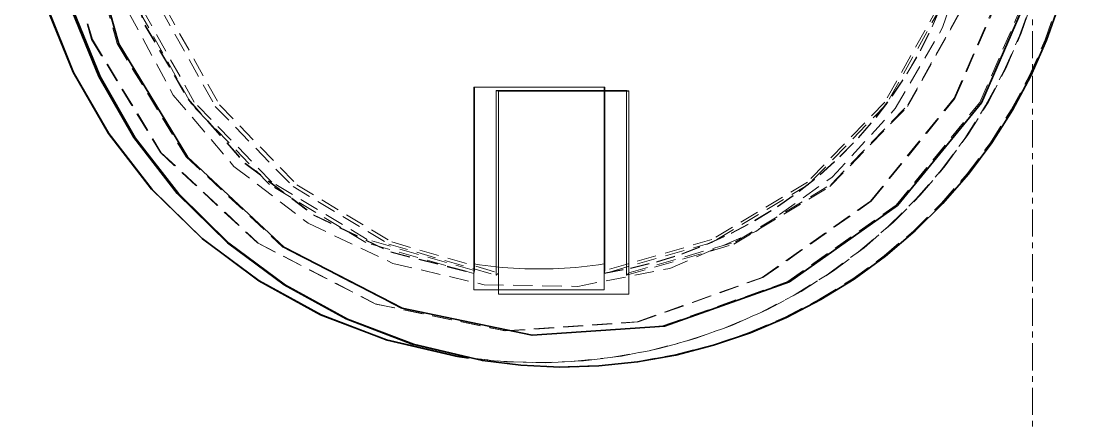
# Model space of a CAD drawing. Header units: millimetres. Extents: x 10 to 410, y 10 to 287.
# Drawn here: x 305.93 to 333.29, y 92.2 to 102.61 of the extents above; entities that cross this region are included whole.
import ezdxf

# ---------------------------------------------------------------- set-up
doc = ezdxf.new("R2010")
doc.units = ezdxf.units.MM
doc.linetypes.add('CENTER', pattern=[1.15, 0.7, -0.15, 0.15, -0.15])
doc.linetypes.add('DASHED', pattern=[0.75, 0.5, -0.25])
for name, color, linetype, lineweight in [('CENTER', 4, 'CENTER', 13), ('HIDDEN', 8, 'DASHED', 18), ('VISIBLE', 7, 'CONTINUOUS', 35)]:
    doc.layers.add(name, color=color, linetype=linetype, lineweight=lineweight)

msp = doc.modelspace()

# ---------------------------------------------------------------- linework, layer by layer
at = {"layer": 'CENTER'}
msp.add_line((332, 66), (332, 155), dxfattribs=at)
at = {"layer": 'HIDDEN'}
for points in [[(331.805, 107.137), (331.339, 110.522), (329.978, 113.657), (327.821, 116.307), (325.03, 118.278), (321.81, 119.422), (318.401, 119.655), (315.055, 118.96), (312.021, 117.388), (309.523, 115.056), (307.748, 112.136), (306.826, 108.845), (306.826, 105.428), (307.748, 102.138), (309.523, 99.218), (312.021, 96.886), (315.055, 95.314), (318.401, 94.618), (321.81, 94.852), (325.03, 95.996), (327.821, 97.967), (329.978, 100.617), (331.339, 103.752), (331.805, 107.137)], [(331.825, 107.134), (331.36, 110.519), (329.998, 113.653), (327.842, 116.304), (325.05, 118.275), (321.83, 119.419), (318.421, 119.652), (315.075, 118.957), (312.041, 117.385), (309.544, 115.052), (307.768, 112.133), (306.846, 108.842), (306.846, 105.425), (307.768, 102.135), (309.544, 99.215), (312.041, 96.882), (315.075, 95.31), (318.421, 94.615), (321.83, 94.848), (325.05, 95.993), (327.842, 97.963), (329.998, 100.614), (331.36, 103.748), (331.825, 107.134)], [(332.464, 107.03), (331.999, 110.415), (330.637, 113.55), (328.481, 116.2), (325.689, 118.171), (322.469, 119.315), (319.06, 119.548), (315.714, 118.853), (312.68, 117.281), (310.183, 114.949), (308.407, 112.029), (307.486, 108.738), (307.486, 105.321), (308.407, 102.031), (310.183, 99.111), (312.68, 96.779), (315.714, 95.207), (319.06, 94.511), (322.469, 94.745), (325.689, 95.889), (328.481, 97.86), (330.637, 100.51), (331.999, 103.645), (332.464, 107.03)], [(321.106, 118.398), (318.696, 118.53), (316.313, 118.153), (314.062, 117.283), (312.044, 115.959), (310.35, 114.24), (309.055, 112.203), (308.217, 109.94), (307.875, 107.551), (308.042, 105.143), (308.712, 102.825), (309.854, 100.699), (311.418, 98.861), (313.333, 97.393), (315.515, 96.36), (317.864, 95.81), (320.277, 95.766), (322.646, 96.23), (324.863, 97.182), (326.831, 98.579), (328.461, 100.358), (329.681, 102.441), (330.435, 104.734), (330.69, 107.133)], [(330.44, 107.134), (330.221, 109.333), (329.573, 111.446), (328.522, 113.39), (327.108, 115.089), (325.387, 116.476), (323.427, 117.496), (321.304, 118.111), (319.102, 118.295), (316.906, 118.041), (314.803, 117.36), (312.876, 116.278), (311.2, 114.838), (309.84, 113.095), (308.851, 111.119), (308.27, 108.987), (308.121, 106.782), (308.409, 104.59), (309.123, 102.499), (310.235, 100.589), (311.701, 98.936), (313.465, 97.604), (315.457, 96.645), (317.598, 96.098)], [(330.432, 107.133), (330.214, 109.331), (329.566, 111.442), (328.516, 113.384), (327.103, 115.081), (325.384, 116.467), (323.426, 117.487), (321.305, 118.101), (319.104, 118.285), (316.911, 118.032), (314.81, 117.351), (312.885, 116.27), (311.21, 114.831), (309.851, 113.091), (308.862, 111.116), (308.282, 108.986), (308.132, 106.783), (308.42, 104.593), (309.133, 102.504), (310.244, 100.595), (311.709, 98.943), (313.471, 97.612), (315.461, 96.655), (317.6, 96.108)], [(317.597, 96.096), (314.816, 96.899), (312.334, 98.39), (310.32, 100.469), (308.907, 102.997), (308.192, 105.802), (308.223, 108.697), (308.996, 111.487), (310.461, 113.984), (312.519, 116.021), (315.032, 117.46), (317.83, 118.204), (320.725, 118.204), (323.523, 117.46), (326.035, 116.021), (328.093, 113.984), (329.558, 111.487), (330.332, 108.697), (330.362, 105.802), (329.647, 102.997), (328.235, 100.47), (326.22, 98.39), (323.738, 96.899), (320.957, 96.096)], [(317.614, 96.173), (314.854, 96.973), (312.392, 98.456), (310.394, 100.521), (308.994, 103.031), (308.286, 105.816), (308.318, 108.689), (309.087, 111.458), (310.542, 113.936), (312.585, 115.957), (315.079, 117.384), (317.856, 118.123), (320.73, 118.123), (323.507, 117.384), (326.001, 115.957), (328.044, 113.936), (329.499, 111.458), (330.269, 108.689), (330.3, 105.816), (329.593, 103.031), (328.193, 100.521), (326.195, 98.456), (323.733, 96.973), (320.973, 96.173)], [(321.535, 96.052), (324.303, 96.853), (326.773, 98.339), (328.777, 100.41), (330.181, 102.926), (330.892, 105.719), (330.861, 108.6), (330.09, 111.377), (328.631, 113.862), (326.582, 115.889), (324.081, 117.32), (321.297, 118.061), (318.415, 118.061), (315.63, 117.32), (313.129, 115.889), (311.08, 113.862), (309.622, 111.377), (308.851, 108.6), (308.819, 105.719), (309.53, 102.926), (310.935, 100.41), (312.939, 98.339), (315.408, 96.853), (318.176, 96.052)], [(321.596, 96.112), (324.345, 96.911), (326.797, 98.389), (328.787, 100.447), (330.18, 102.948), (330.885, 105.723), (330.852, 108.586), (330.085, 111.344), (328.635, 113.812), (326.599, 115.825), (324.115, 117.247), (321.348, 117.983), (318.485, 117.983), (315.718, 117.247), (313.234, 115.825), (311.198, 113.812), (309.748, 111.344), (308.981, 108.586), (308.948, 105.723), (309.652, 102.948), (311.046, 100.447), (313.036, 98.389), (315.487, 96.911), (318.237, 96.112)], [(317.124, 93.97), (318.12, 93.847), (319.123, 93.799), (320.127, 93.826), (321.126, 93.929), (322.114, 94.107), (323.086, 94.358), (324.036, 94.682), (324.959, 95.077), (325.85, 95.54), (326.704, 96.068), (327.515, 96.66), (328.28, 97.31), (328.993, 98.016), (329.652, 98.774), (330.251, 99.58), (330.788, 100.428), (331.26, 101.314), (331.664, 102.233), (331.998, 103.18), (332.259, 104.149), (332.447, 105.136), (332.56, 106.133), (332.598, 107.136)], [(317.124, 93.97), (318.12, 93.847), (319.123, 93.799), (320.127, 93.826), (321.126, 93.929), (322.114, 94.107), (323.086, 94.358), (324.036, 94.682), (324.959, 95.077), (325.85, 95.54), (326.704, 96.068), (327.515, 96.66), (328.28, 97.31), (328.993, 98.016), (329.652, 98.774), (330.251, 99.58), (330.788, 100.428), (331.26, 101.314), (331.664, 102.233), (331.998, 103.18), (332.259, 104.149), (332.447, 105.136), (332.56, 106.133), (332.598, 107.136)], [(317.461, 93.92), (318.446, 93.822), (319.436, 93.797), (320.424, 93.846), (321.406, 93.967), (322.377, 94.162), (323.33, 94.428), (324.261, 94.764), (325.165, 95.167), (326.036, 95.637), (326.87, 96.17), (327.662, 96.764), (328.408, 97.414), (329.104, 98.119), (329.745, 98.872), (330.329, 99.671), (330.852, 100.512), (331.311, 101.389), (331.704, 102.297), (332.028, 103.232), (332.283, 104.189), (332.465, 105.161), (332.575, 106.145), (332.612, 107.134)], [(317.461, 93.92), (318.446, 93.822), (319.436, 93.797), (320.424, 93.846), (321.406, 93.967), (322.377, 94.162), (323.33, 94.428), (324.261, 94.764), (325.165, 95.167), (326.036, 95.637), (326.87, 96.17), (327.662, 96.764), (328.408, 97.414), (329.104, 98.119), (329.745, 98.872), (330.329, 99.671), (330.852, 100.512), (331.311, 101.389), (331.704, 102.297), (332.028, 103.232), (332.283, 104.189), (332.465, 105.161), (332.575, 106.145), (332.612, 107.134)], [(317.462, 93.92), (318.446, 93.822), (319.436, 93.797), (320.424, 93.846), (321.407, 93.968), (322.377, 94.162), (323.331, 94.428), (324.262, 94.764), (325.165, 95.167), (326.036, 95.637), (326.87, 96.17), (327.662, 96.764), (328.408, 97.414), (329.104, 98.119), (329.745, 98.872), (330.329, 99.672), (330.852, 100.512), (331.311, 101.389), (331.704, 102.297), (332.028, 103.232), (332.283, 104.189), (332.465, 105.161), (332.575, 106.145), (332.612, 107.134)], [(317.784, 93.863), (318.78, 93.74), (319.783, 93.692), (320.786, 93.719), (321.785, 93.822), (322.773, 94), (323.745, 94.251), (324.695, 94.575), (325.619, 94.97), (326.51, 95.433), (327.363, 95.961), (328.175, 96.553), (328.939, 97.203), (329.653, 97.909), (330.311, 98.667), (330.911, 99.473), (331.448, 100.321), (331.92, 101.207), (332.324, 102.126), (332.657, 103.073), (332.919, 104.042), (333.107, 105.029), (333.22, 106.026), (333.258, 107.029)], [(317.784, 93.863), (318.78, 93.74), (319.783, 93.692), (320.786, 93.719), (321.785, 93.822), (322.773, 94), (323.745, 94.251), (324.695, 94.575), (325.619, 94.97), (326.51, 95.433), (327.363, 95.961), (328.175, 96.553), (328.939, 97.203), (329.653, 97.909), (330.311, 98.667), (330.911, 99.473), (331.448, 100.321), (331.92, 101.207), (332.324, 102.126), (332.657, 103.073), (332.919, 104.042), (333.107, 105.029), (333.22, 106.026), (333.258, 107.029)], [(320.957, 96.098), (321.635, 96.223), (322.303, 96.389), (322.96, 96.596), (323.603, 96.843), (324.23, 97.13), (324.838, 97.454), (325.424, 97.816), (325.987, 98.213), (326.525, 98.644), (327.035, 99.107), (327.515, 99.601), (327.964, 100.123), (328.38, 100.672), (328.761, 101.246), (329.106, 101.843), (329.414, 102.459), (329.683, 103.093), (329.913, 103.743), (330.102, 104.405), (330.249, 105.078), (330.355, 105.759), (330.419, 106.445), (330.44, 107.134)], [(320.959, 96.108), (321.636, 96.232), (322.304, 96.398), (322.96, 96.605), (323.603, 96.852), (324.229, 97.139), (324.836, 97.463), (325.422, 97.824), (325.984, 98.221), (326.521, 98.651), (327.031, 99.114), (327.51, 99.608), (327.959, 100.13), (328.374, 100.678), (328.755, 101.252), (329.1, 101.847), (329.407, 102.463), (329.676, 103.097), (329.905, 103.746), (330.094, 104.408), (330.242, 105.08), (330.347, 105.76), (330.411, 106.445), (330.432, 107.133)], [(317.597, 100.909), (317.597, 100.909), (317.598, 100.909), (317.599, 100.909), (317.6, 100.909), (317.6, 100.909), (317.601, 100.909), (317.602, 100.908), (317.603, 100.908), (317.603, 100.908), (317.604, 100.908), (317.605, 100.908), (317.606, 100.908), (317.606, 100.908), (317.607, 100.908), (317.608, 100.907), (317.609, 100.907), (317.609, 100.907), (317.61, 100.907), (317.611, 100.907), (317.611, 100.907), (317.612, 100.907), (317.613, 100.907), (317.614, 100.906)], [(317.597, 95.673), (317.597, 95.9), (317.597, 96.128), (317.597, 96.356), (317.597, 96.583), (317.597, 96.811), (317.597, 97.039), (317.597, 97.266), (317.597, 97.494), (317.597, 97.722), (317.597, 97.949), (317.597, 98.177), (317.597, 98.405), (317.597, 98.632), (317.597, 98.86), (317.597, 99.088), (317.597, 99.316), (317.597, 99.543), (317.597, 99.771), (317.597, 99.999), (317.597, 100.226), (317.597, 100.454), (317.597, 100.682), (317.597, 100.909)], [(317.597, 100.909), (317.743, 100.909), (317.889, 100.909), (318.035, 100.909), (318.181, 100.909), (318.327, 100.909), (318.473, 100.909), (318.619, 100.909), (318.765, 100.909), (318.911, 100.909), (319.057, 100.909), (319.203, 100.909), (319.349, 100.909), (319.495, 100.909), (319.641, 100.909), (319.787, 100.909), (319.934, 100.909), (320.08, 100.909), (320.226, 100.909), (320.372, 100.909), (320.518, 100.909), (320.664, 100.909), (320.81, 100.909), (320.956, 100.909)], [(317.614, 96.173), (317.614, 96.379), (317.614, 96.585), (317.614, 96.791), (317.614, 96.997), (317.614, 97.202), (317.614, 97.408), (317.614, 97.614), (317.614, 97.82), (317.614, 98.025), (317.614, 98.231), (317.614, 98.437), (317.614, 98.643), (317.614, 98.849), (317.614, 99.054), (317.614, 99.26), (317.614, 99.466), (317.614, 99.672), (317.614, 99.878), (317.614, 100.083), (317.614, 100.289), (317.614, 100.495), (317.614, 100.701), (317.614, 100.906)], [(320.973, 100.906), (320.827, 100.906), (320.681, 100.906), (320.535, 100.906), (320.389, 100.906), (320.243, 100.906), (320.097, 100.906), (319.951, 100.906), (319.804, 100.906), (319.658, 100.906), (319.512, 100.906), (319.366, 100.906), (319.22, 100.906), (319.074, 100.906), (318.928, 100.906), (318.782, 100.906), (318.636, 100.906), (318.49, 100.906), (318.344, 100.906), (318.198, 100.906), (318.052, 100.906), (317.906, 100.906), (317.76, 100.906), (317.614, 100.906)], [(318.176, 100.815), (318.179, 100.815), (318.181, 100.814), (318.184, 100.814), (318.187, 100.813), (318.19, 100.813), (318.192, 100.813), (318.195, 100.812), (318.198, 100.812), (318.2, 100.811), (318.203, 100.811), (318.206, 100.81), (318.208, 100.81), (318.211, 100.81), (318.214, 100.809), (318.216, 100.809), (318.219, 100.808), (318.222, 100.808), (318.225, 100.807), (318.227, 100.807), (318.23, 100.806), (318.233, 100.806), (318.235, 100.806), (318.238, 100.805)], [(318.176, 96.052), (318.176, 96.259), (318.176, 96.466), (318.176, 96.673), (318.176, 96.881), (318.176, 97.088), (318.176, 97.295), (318.176, 97.502), (318.176, 97.709), (318.176, 97.916), (318.176, 98.123), (318.176, 98.33), (318.176, 98.537), (318.176, 98.744), (318.176, 98.951), (318.176, 99.159), (318.176, 99.366), (318.176, 99.573), (318.176, 99.78), (318.176, 99.987), (318.176, 100.194), (318.176, 100.401), (318.176, 100.608), (318.176, 100.815)], [(321.535, 100.815), (321.389, 100.815), (321.243, 100.815), (321.097, 100.815), (320.951, 100.815), (320.805, 100.815), (320.659, 100.815), (320.513, 100.815), (320.367, 100.815), (320.221, 100.815), (320.075, 100.815), (319.929, 100.815), (319.783, 100.815), (319.637, 100.815), (319.491, 100.815), (319.345, 100.815), (319.198, 100.815), (319.052, 100.815), (318.906, 100.815), (318.76, 100.815), (318.614, 100.815), (318.468, 100.815), (318.322, 100.815), (318.176, 100.815)], [(318.238, 95.569), (318.238, 95.796), (318.238, 96.024), (318.238, 96.252), (318.238, 96.479), (318.238, 96.707), (318.238, 96.935), (318.238, 97.162), (318.238, 97.39), (318.238, 97.618), (318.238, 97.845), (318.238, 98.073), (318.238, 98.301), (318.238, 98.528), (318.238, 98.756), (318.238, 98.984), (318.238, 99.211), (318.238, 99.439), (318.238, 99.667), (318.238, 99.894), (318.238, 100.122), (318.238, 100.35), (318.238, 100.578), (318.238, 100.805)], [(318.238, 100.805), (318.384, 100.805), (318.53, 100.805), (318.676, 100.805), (318.822, 100.805), (318.968, 100.805), (319.114, 100.805), (319.26, 100.805), (319.406, 100.805), (319.552, 100.805), (319.699, 100.805), (319.845, 100.805), (319.991, 100.805), (320.137, 100.805), (320.283, 100.805), (320.429, 100.805), (320.575, 100.805), (320.721, 100.805), (320.867, 100.805), (321.013, 100.805), (321.159, 100.805), (321.305, 100.805), (321.451, 100.805), (321.597, 100.805)], [(320.956, 100.909), (320.957, 100.909), (320.957, 100.909), (320.958, 100.909), (320.959, 100.909), (320.96, 100.909), (320.96, 100.909), (320.961, 100.908), (320.962, 100.908), (320.963, 100.908), (320.963, 100.908), (320.964, 100.908), (320.965, 100.908), (320.966, 100.908), (320.966, 100.908), (320.967, 100.907), (320.968, 100.907), (320.968, 100.907), (320.969, 100.907), (320.97, 100.907), (320.971, 100.907), (320.971, 100.907), (320.972, 100.907), (320.973, 100.906)], [(320.956, 95.673), (320.956, 95.9), (320.956, 96.128), (320.956, 96.356), (320.956, 96.583), (320.956, 96.811), (320.956, 97.039), (320.956, 97.266), (320.956, 97.494), (320.956, 97.722), (320.956, 97.949), (320.956, 98.177), (320.956, 98.405), (320.956, 98.632), (320.956, 98.86), (320.956, 99.088), (320.956, 99.316), (320.956, 99.543), (320.956, 99.771), (320.956, 99.999), (320.956, 100.226), (320.956, 100.454), (320.956, 100.682), (320.956, 100.909)], [(320.973, 96.173), (320.973, 96.379), (320.973, 96.585), (320.973, 96.791), (320.973, 96.997), (320.973, 97.202), (320.973, 97.408), (320.973, 97.614), (320.973, 97.82), (320.973, 98.025), (320.973, 98.231), (320.973, 98.437), (320.973, 98.643), (320.973, 98.849), (320.973, 99.054), (320.973, 99.26), (320.973, 99.466), (320.973, 99.672), (320.973, 99.878), (320.973, 100.083), (320.973, 100.289), (320.973, 100.495), (320.973, 100.701), (320.973, 100.906)], [(321.535, 100.815), (321.538, 100.815), (321.541, 100.814), (321.543, 100.814), (321.546, 100.813), (321.549, 100.813), (321.551, 100.813), (321.554, 100.812), (321.557, 100.812), (321.56, 100.811), (321.562, 100.811), (321.565, 100.81), (321.568, 100.81), (321.57, 100.81), (321.573, 100.809), (321.576, 100.809), (321.578, 100.808), (321.581, 100.808), (321.584, 100.807), (321.586, 100.807), (321.589, 100.806), (321.592, 100.806), (321.595, 100.806), (321.597, 100.805)], [(321.535, 96.052), (321.535, 96.259), (321.535, 96.466), (321.535, 96.673), (321.535, 96.881), (321.535, 97.088), (321.535, 97.295), (321.535, 97.502), (321.535, 97.709), (321.535, 97.916), (321.535, 98.123), (321.535, 98.33), (321.535, 98.537), (321.535, 98.744), (321.535, 98.951), (321.535, 99.159), (321.535, 99.366), (321.535, 99.573), (321.535, 99.78), (321.535, 99.987), (321.535, 100.194), (321.535, 100.401), (321.535, 100.608), (321.535, 100.815)], [(321.597, 95.569), (321.597, 95.796), (321.597, 96.024), (321.597, 96.252), (321.597, 96.479), (321.597, 96.707), (321.597, 96.935), (321.597, 97.162), (321.597, 97.39), (321.597, 97.618), (321.597, 97.845), (321.597, 98.073), (321.597, 98.301), (321.597, 98.528), (321.597, 98.756), (321.597, 98.984), (321.597, 99.211), (321.597, 99.439), (321.597, 99.667), (321.597, 99.894), (321.597, 100.122), (321.597, 100.35), (321.597, 100.578), (321.597, 100.805)], [(317.599, 96.346), (317.599, 96.335), (317.598, 96.324), (317.598, 96.313), (317.598, 96.303), (317.598, 96.292), (317.598, 96.281), (317.598, 96.27), (317.598, 96.26), (317.598, 96.249), (317.598, 96.238), (317.598, 96.227), (317.598, 96.217), (317.598, 96.206), (317.598, 96.195), (317.598, 96.184), (317.598, 96.173), (317.598, 96.163), (317.598, 96.152), (317.598, 96.141), (317.598, 96.13), (317.598, 96.12), (317.598, 96.109), (317.598, 96.098)], [(317.6, 96.108), (317.6, 96.118), (317.6, 96.128), (317.6, 96.139), (317.6, 96.149), (317.6, 96.159), (317.6, 96.17), (317.6, 96.18), (317.6, 96.19), (317.6, 96.201), (317.6, 96.211), (317.6, 96.222), (317.6, 96.232), (317.6, 96.242), (317.6, 96.253), (317.6, 96.263), (317.6, 96.273), (317.6, 96.284), (317.6, 96.294), (317.599, 96.304), (317.599, 96.315), (317.599, 96.325), (317.599, 96.335), (317.599, 96.346)], [(317.599, 96.346), (317.744, 96.324), (317.889, 96.305), (318.035, 96.287), (318.181, 96.271), (318.327, 96.257), (318.473, 96.246), (318.619, 96.236), (318.765, 96.228), (318.912, 96.222), (319.059, 96.218), (319.205, 96.216), (319.352, 96.216), (319.498, 96.218), (319.645, 96.222), (319.792, 96.228), (319.938, 96.236), (320.084, 96.246), (320.23, 96.257), (320.376, 96.271), (320.522, 96.287), (320.668, 96.305), (320.813, 96.324), (320.958, 96.346)], [(320.958, 96.346), (320.958, 96.335), (320.958, 96.324), (320.958, 96.313), (320.958, 96.303), (320.958, 96.292), (320.957, 96.281), (320.957, 96.27), (320.957, 96.26), (320.957, 96.249), (320.957, 96.238), (320.957, 96.227), (320.957, 96.217), (320.957, 96.206), (320.957, 96.195), (320.957, 96.184), (320.957, 96.173), (320.957, 96.163), (320.957, 96.152), (320.957, 96.141), (320.957, 96.13), (320.957, 96.12), (320.957, 96.109), (320.957, 96.098)], [(320.959, 96.108), (320.959, 96.118), (320.959, 96.128), (320.959, 96.139), (320.959, 96.149), (320.959, 96.159), (320.959, 96.17), (320.959, 96.18), (320.959, 96.19), (320.959, 96.201), (320.959, 96.211), (320.959, 96.222), (320.959, 96.232), (320.959, 96.242), (320.959, 96.253), (320.959, 96.263), (320.959, 96.273), (320.959, 96.284), (320.959, 96.294), (320.959, 96.304), (320.959, 96.315), (320.959, 96.325), (320.958, 96.335), (320.958, 96.346)], [(317.598, 96.098), (317.598, 96.098), (317.598, 96.098), (317.598, 96.098), (317.598, 96.098), (317.598, 96.098), (317.598, 96.098), (317.598, 96.097), (317.598, 96.097), (317.598, 96.097), (317.598, 96.097), (317.598, 96.097), (317.598, 96.097), (317.598, 96.097), (317.598, 96.097), (317.598, 96.097), (317.598, 96.097), (317.598, 96.097), (317.598, 96.096), (317.598, 96.096), (317.598, 96.096), (317.598, 96.096), (317.598, 96.096), (317.597, 96.096)], [(317.597, 95.673), (317.597, 95.691), (317.597, 95.709), (317.597, 95.728), (317.597, 95.746), (317.597, 95.765), (317.597, 95.783), (317.597, 95.801), (317.597, 95.82), (317.597, 95.838), (317.597, 95.857), (317.597, 95.875), (317.597, 95.894), (317.597, 95.912), (317.597, 95.93), (317.597, 95.949), (317.597, 95.967), (317.597, 95.986), (317.597, 96.004), (317.597, 96.022), (317.597, 96.041), (317.597, 96.059), (317.597, 96.078), (317.597, 96.096)], [(317.614, 96.173), (317.613, 96.171), (317.612, 96.168), (317.612, 96.165), (317.611, 96.162), (317.611, 96.159), (317.61, 96.156), (317.609, 96.153), (317.609, 96.151), (317.608, 96.148), (317.608, 96.145), (317.607, 96.142), (317.606, 96.139), (317.606, 96.136), (317.605, 96.133), (317.605, 96.131), (317.604, 96.128), (317.604, 96.125), (317.603, 96.122), (317.602, 96.119), (317.602, 96.116), (317.601, 96.113), (317.601, 96.111), (317.6, 96.108)], [(318.237, 96.112), (318.234, 96.11), (318.231, 96.107), (318.229, 96.104), (318.226, 96.102), (318.224, 96.099), (318.221, 96.097), (318.218, 96.094), (318.216, 96.091), (318.213, 96.089), (318.21, 96.086), (318.208, 96.084), (318.205, 96.081), (318.202, 96.078), (318.2, 96.076), (318.197, 96.073), (318.195, 96.07), (318.192, 96.068), (318.189, 96.065), (318.187, 96.063), (318.184, 96.06), (318.181, 96.057), (318.179, 96.055), (318.176, 96.052)], [(318.237, 95.569), (318.237, 95.593), (318.237, 95.616), (318.237, 95.64), (318.237, 95.663), (318.237, 95.687), (318.237, 95.711), (318.237, 95.734), (318.237, 95.758), (318.237, 95.782), (318.237, 95.805), (318.237, 95.829), (318.237, 95.852), (318.237, 95.876), (318.237, 95.9), (318.237, 95.923), (318.237, 95.947), (318.237, 95.971), (318.237, 95.994), (318.237, 96.018), (318.237, 96.041), (318.237, 96.065), (318.237, 96.089), (318.237, 96.112)], [(320.957, 96.098), (320.957, 96.098), (320.957, 96.098), (320.957, 96.098), (320.957, 96.098), (320.957, 96.098), (320.957, 96.098), (320.957, 96.097), (320.957, 96.097), (320.957, 96.097), (320.957, 96.097), (320.957, 96.097), (320.957, 96.097), (320.957, 96.097), (320.957, 96.097), (320.957, 96.097), (320.957, 96.097), (320.957, 96.097), (320.957, 96.096), (320.957, 96.096), (320.957, 96.096), (320.957, 96.096), (320.957, 96.096), (320.957, 96.096)], [(320.957, 95.673), (320.957, 95.691), (320.957, 95.709), (320.957, 95.728), (320.957, 95.746), (320.957, 95.765), (320.957, 95.783), (320.957, 95.801), (320.957, 95.82), (320.957, 95.838), (320.957, 95.857), (320.957, 95.875), (320.957, 95.894), (320.957, 95.912), (320.957, 95.93), (320.957, 95.949), (320.957, 95.967), (320.957, 95.986), (320.957, 96.004), (320.957, 96.022), (320.957, 96.041), (320.957, 96.059), (320.957, 96.078), (320.957, 96.096)], [(320.973, 96.173), (320.972, 96.171), (320.972, 96.168), (320.971, 96.165), (320.971, 96.162), (320.97, 96.159), (320.969, 96.156), (320.969, 96.153), (320.968, 96.151), (320.968, 96.148), (320.967, 96.145), (320.966, 96.142), (320.966, 96.139), (320.965, 96.136), (320.965, 96.133), (320.964, 96.131), (320.963, 96.128), (320.963, 96.125), (320.962, 96.122), (320.962, 96.119), (320.961, 96.116), (320.96, 96.113), (320.96, 96.111), (320.959, 96.108)], [(321.596, 96.112), (321.593, 96.11), (321.591, 96.107), (321.588, 96.104), (321.585, 96.102), (321.583, 96.099), (321.58, 96.097), (321.578, 96.094), (321.575, 96.091), (321.572, 96.089), (321.57, 96.086), (321.567, 96.084), (321.564, 96.081), (321.562, 96.078), (321.559, 96.076), (321.556, 96.073), (321.554, 96.07), (321.551, 96.068), (321.549, 96.065), (321.546, 96.063), (321.543, 96.06), (321.541, 96.057), (321.538, 96.055), (321.535, 96.052)], [(321.596, 95.569), (321.596, 95.593), (321.596, 95.616), (321.596, 95.64), (321.596, 95.663), (321.596, 95.687), (321.596, 95.711), (321.596, 95.734), (321.596, 95.758), (321.596, 95.782), (321.596, 95.805), (321.596, 95.829), (321.596, 95.852), (321.596, 95.876), (321.596, 95.9), (321.596, 95.923), (321.596, 95.947), (321.596, 95.971), (321.596, 95.994), (321.596, 96.018), (321.596, 96.041), (321.596, 96.065), (321.596, 96.089), (321.596, 96.112)], [(320.957, 95.673), (320.811, 95.673), (320.665, 95.673), (320.519, 95.673), (320.373, 95.673), (320.226, 95.673), (320.08, 95.673), (319.934, 95.673), (319.788, 95.673), (319.642, 95.673), (319.496, 95.673), (319.35, 95.673), (319.204, 95.673), (319.058, 95.673), (318.912, 95.673), (318.766, 95.673), (318.62, 95.673), (318.474, 95.673), (318.328, 95.673), (318.182, 95.673), (318.036, 95.673), (317.89, 95.673), (317.744, 95.673), (317.597, 95.673)], [(317.597, 95.673), (317.597, 95.673), (317.597, 95.673), (317.597, 95.673), (317.597, 95.673), (317.597, 95.673), (317.597, 95.673), (317.597, 95.673), (317.597, 95.673), (317.597, 95.673), (317.597, 95.673), (317.597, 95.673), (317.597, 95.673), (317.597, 95.673), (317.597, 95.673), (317.597, 95.673), (317.597, 95.673), (317.597, 95.673), (317.597, 95.673), (317.597, 95.673), (317.597, 95.673), (317.597, 95.673), (317.597, 95.673), (317.597, 95.673)], [(317.597, 95.673), (317.743, 95.673), (317.889, 95.673), (318.035, 95.673), (318.181, 95.673), (318.327, 95.673), (318.473, 95.673), (318.619, 95.673), (318.765, 95.673), (318.911, 95.673), (319.057, 95.673), (319.203, 95.673), (319.349, 95.673), (319.495, 95.673), (319.641, 95.673), (319.787, 95.673), (319.934, 95.673), (320.08, 95.673), (320.226, 95.673), (320.372, 95.673), (320.518, 95.673), (320.664, 95.673), (320.81, 95.673), (320.956, 95.673)], [(321.596, 95.569), (321.45, 95.569), (321.304, 95.569), (321.158, 95.569), (321.012, 95.569), (320.866, 95.569), (320.72, 95.569), (320.574, 95.569), (320.428, 95.569), (320.282, 95.569), (320.135, 95.569), (319.989, 95.569), (319.843, 95.569), (319.697, 95.569), (319.551, 95.569), (319.405, 95.569), (319.259, 95.569), (319.113, 95.569), (318.967, 95.569), (318.821, 95.569), (318.675, 95.569), (318.529, 95.569), (318.383, 95.569), (318.237, 95.569)], [(318.237, 95.569), (318.237, 95.569), (318.237, 95.569), (318.237, 95.569), (318.237, 95.569), (318.237, 95.569), (318.237, 95.569), (318.237, 95.569), (318.237, 95.569), (318.237, 95.569), (318.237, 95.569), (318.237, 95.569), (318.237, 95.569), (318.237, 95.569), (318.238, 95.569), (318.238, 95.569), (318.238, 95.569), (318.238, 95.569), (318.238, 95.569), (318.238, 95.569), (318.238, 95.569), (318.238, 95.569), (318.238, 95.569), (318.238, 95.569)], [(318.238, 95.569), (318.384, 95.569), (318.53, 95.569), (318.676, 95.569), (318.822, 95.569), (318.968, 95.569), (319.114, 95.569), (319.26, 95.569), (319.406, 95.569), (319.552, 95.569), (319.699, 95.569), (319.845, 95.569), (319.991, 95.569), (320.137, 95.569), (320.283, 95.569), (320.429, 95.569), (320.575, 95.569), (320.721, 95.569), (320.867, 95.569), (321.013, 95.569), (321.159, 95.569), (321.305, 95.569), (321.451, 95.569), (321.597, 95.569)], [(320.956, 95.673), (320.956, 95.673), (320.956, 95.673), (320.956, 95.673), (320.956, 95.673), (320.956, 95.673), (320.956, 95.673), (320.956, 95.673), (320.956, 95.673), (320.956, 95.673), (320.956, 95.673), (320.956, 95.673), (320.956, 95.673), (320.956, 95.673), (320.956, 95.673), (320.956, 95.673), (320.956, 95.673), (320.957, 95.673), (320.957, 95.673), (320.957, 95.673), (320.957, 95.673), (320.957, 95.673), (320.957, 95.673), (320.957, 95.673)], [(321.596, 95.569), (321.596, 95.569), (321.596, 95.569), (321.596, 95.569), (321.596, 95.569), (321.596, 95.569), (321.596, 95.569), (321.596, 95.569), (321.596, 95.569), (321.596, 95.569), (321.597, 95.569), (321.597, 95.569), (321.597, 95.569), (321.597, 95.569), (321.597, 95.569), (321.597, 95.569), (321.597, 95.569), (321.597, 95.569), (321.597, 95.569), (321.597, 95.569), (321.597, 95.569), (321.597, 95.569), (321.597, 95.569), (321.597, 95.569)]]:
    msp.add_lwpolyline(points, dxfattribs=at)
at = {"layer": 'VISIBLE'}
for points in [[(321.396, 120.302), (319.584, 120.471), (317.765, 120.391), (315.974, 120.063), (314.244, 119.496), (312.608, 118.698), (311.096, 117.684), (309.736, 116.474), (308.553, 115.09), (307.57, 113.558), (306.804, 111.906), (306.271, 110.166), (305.979, 108.369), (305.935, 106.549), (306.139, 104.74), (306.587, 102.976), (307.272, 101.289), (308.18, 99.711), (309.294, 98.271), (310.594, 96.997), (312.056, 95.911), (313.651, 95.035), (315.351, 94.384), (317.124, 93.97)], [(321.396, 120.302), (319.584, 120.471), (317.765, 120.391), (315.974, 120.063), (314.244, 119.496), (312.608, 118.698), (311.096, 117.684), (309.736, 116.474), (308.553, 115.09), (307.57, 113.558), (306.804, 111.906), (306.271, 110.166), (305.979, 108.369), (305.935, 106.549), (306.139, 104.74), (306.587, 102.976), (307.272, 101.289), (308.18, 99.711), (309.294, 98.271), (310.594, 96.997), (312.056, 95.911), (313.651, 95.035), (315.351, 94.384), (317.124, 93.97)], [(321.396, 120.302), (319.584, 120.471), (317.765, 120.391), (315.974, 120.063), (314.244, 119.496), (312.608, 118.698), (311.096, 117.684), (309.736, 116.474), (308.553, 115.09), (307.57, 113.558), (306.804, 111.906), (306.271, 110.166), (305.979, 108.369), (305.935, 106.549), (306.139, 104.74), (306.587, 102.976), (307.272, 101.289), (308.18, 99.711), (309.294, 98.271), (310.594, 96.997), (312.055, 95.911), (313.651, 95.035), (315.351, 94.384), (317.124, 93.97)], [(321.41, 120.3), (319.597, 120.468), (317.779, 120.388), (315.988, 120.061), (314.258, 119.493), (312.622, 118.695), (311.11, 117.682), (309.749, 116.472), (308.567, 115.088), (307.583, 113.556), (306.818, 111.904), (306.284, 110.164), (305.993, 108.367), (305.949, 106.547), (306.153, 104.738), (306.601, 102.974), (307.286, 101.287), (308.194, 99.709), (309.308, 98.269), (310.608, 96.995), (312.069, 95.909), (313.665, 95.033), (315.365, 94.382), (317.138, 93.968)], [(321.41, 120.3), (319.597, 120.468), (317.779, 120.388), (315.988, 120.061), (314.258, 119.493), (312.622, 118.695), (311.11, 117.682), (309.749, 116.472), (308.567, 115.088), (307.583, 113.556), (306.818, 111.904), (306.284, 110.164), (305.993, 108.367), (305.949, 106.547), (306.153, 104.738), (306.601, 102.974), (307.286, 101.287), (308.194, 99.709), (309.308, 98.269), (310.608, 96.995), (312.069, 95.909), (313.665, 95.033), (315.365, 94.382), (317.138, 93.968)], [(322.056, 120.195), (320.243, 120.364), (318.424, 120.284), (316.634, 119.956), (314.904, 119.389), (313.268, 118.591), (311.755, 117.577), (310.395, 116.367), (309.212, 114.983), (308.229, 113.451), (307.464, 111.799), (306.93, 110.059), (306.639, 108.262), (306.594, 106.442), (306.798, 104.633), (307.247, 102.869), (307.932, 101.182), (308.839, 99.604), (309.954, 98.164), (311.254, 96.89), (312.715, 95.804), (314.311, 94.928), (316.011, 94.277), (317.784, 93.863)], [(322.056, 120.195), (320.243, 120.364), (318.424, 120.284), (316.634, 119.956), (314.904, 119.389), (313.268, 118.591), (311.755, 117.577), (310.395, 116.367), (309.212, 114.983), (308.229, 113.451), (307.464, 111.799), (306.93, 110.059), (306.639, 108.262), (306.594, 106.442), (306.798, 104.633), (307.247, 102.869), (307.932, 101.182), (308.839, 99.604), (309.954, 98.164), (311.254, 96.89), (312.715, 95.804), (314.311, 94.928), (316.011, 94.277), (317.784, 93.863)], [(322.056, 120.195), (320.243, 120.364), (318.424, 120.284), (316.634, 119.956), (314.904, 119.389), (313.268, 118.591), (311.755, 117.577), (310.395, 116.367), (309.212, 114.983), (308.229, 113.451), (307.464, 111.799), (306.93, 110.059), (306.639, 108.262), (306.594, 106.442), (306.798, 104.633), (307.247, 102.869), (307.932, 101.182), (308.839, 99.604), (309.954, 98.164), (311.254, 96.89), (312.715, 95.804), (314.311, 94.928), (316.011, 94.277), (317.784, 93.863)], [(322.09, 120.19), (320.277, 120.358), (318.458, 120.278), (316.668, 119.951), (314.938, 119.383), (313.302, 118.585), (311.789, 117.572), (310.429, 116.362), (309.246, 114.978), (308.263, 113.446), (307.498, 111.794), (306.964, 110.053), (306.673, 108.256), (306.628, 106.437), (306.832, 104.628), (307.281, 102.863), (307.966, 101.176), (308.873, 99.598), (309.988, 98.159), (311.288, 96.884), (312.749, 95.799), (314.345, 94.922), (316.045, 94.271), (317.818, 93.858)], [(322.09, 120.19), (320.277, 120.358), (318.458, 120.278), (316.668, 119.951), (314.938, 119.383), (313.302, 118.585), (311.789, 117.572), (310.429, 116.362), (309.246, 114.978), (308.263, 113.446), (307.498, 111.794), (306.964, 110.053), (306.673, 108.256), (306.628, 106.437), (306.832, 104.628), (307.281, 102.863), (307.966, 101.176), (308.873, 99.598), (309.988, 98.159), (311.288, 96.884), (312.749, 95.799), (314.345, 94.922), (316.045, 94.271), (317.818, 93.858)], [(332.505, 107.023), (332.039, 110.409), (330.678, 113.543), (328.521, 116.194), (325.73, 118.164), (322.51, 119.309), (319.101, 119.542), (315.755, 118.847), (312.721, 117.275), (310.223, 114.942), (308.448, 112.022), (307.526, 108.732), (307.526, 105.315), (308.448, 102.024), (310.223, 99.105), (312.721, 96.772), (315.755, 95.2), (319.101, 94.505), (322.51, 94.738), (325.73, 95.882), (328.521, 97.853), (330.678, 100.504), (332.039, 103.638), (332.505, 107.023)], [(317.818, 93.858), (318.814, 93.734), (319.817, 93.686), (320.82, 93.714), (321.819, 93.817), (322.807, 93.994), (323.779, 94.246), (324.729, 94.57), (325.653, 94.964), (326.544, 95.427), (327.397, 95.956), (328.209, 96.547), (328.973, 97.198), (329.687, 97.904), (330.345, 98.662), (330.945, 99.467), (331.482, 100.315), (331.954, 101.201), (332.358, 102.121), (332.691, 103.067), (332.953, 104.037), (333.141, 105.023), (333.254, 106.021), (333.292, 107.024)], [(317.818, 93.858), (318.814, 93.734), (319.817, 93.686), (320.82, 93.714), (321.819, 93.817), (322.807, 93.994), (323.779, 94.246), (324.729, 94.57), (325.653, 94.964), (326.544, 95.427), (327.397, 95.956), (328.209, 96.547), (328.973, 97.198), (329.687, 97.904), (330.345, 98.662), (330.945, 99.467), (331.482, 100.315), (331.954, 101.201), (332.358, 102.121), (332.691, 103.067), (332.953, 104.037), (333.141, 105.023), (333.254, 106.021), (333.292, 107.024)], [(317.818, 93.858), (318.814, 93.734), (319.817, 93.686), (320.82, 93.714), (321.819, 93.817), (322.807, 93.994), (323.779, 94.246), (324.729, 94.57), (325.653, 94.964), (326.544, 95.427), (327.397, 95.956), (328.209, 96.547), (328.973, 97.198), (329.687, 97.904), (330.345, 98.662), (330.945, 99.467), (331.482, 100.315), (331.954, 101.201), (332.358, 102.121), (332.691, 103.067), (332.953, 104.037), (333.141, 105.023), (333.254, 106.021), (333.292, 107.024)], [(317.124, 93.97), (317.125, 93.97), (317.125, 93.97), (317.126, 93.97), (317.126, 93.97), (317.127, 93.97), (317.128, 93.97), (317.128, 93.97), (317.129, 93.97), (317.129, 93.969), (317.13, 93.969), (317.131, 93.969), (317.131, 93.969), (317.132, 93.969), (317.132, 93.969), (317.133, 93.969), (317.134, 93.969), (317.134, 93.969), (317.135, 93.969), (317.135, 93.968), (317.136, 93.968), (317.137, 93.968), (317.137, 93.968), (317.138, 93.968)], [(317.138, 93.968), (317.152, 93.966), (317.166, 93.964), (317.18, 93.961), (317.194, 93.959), (317.208, 93.957), (317.222, 93.955), (317.236, 93.952), (317.25, 93.95), (317.264, 93.948), (317.278, 93.946), (317.292, 93.944), (317.306, 93.942), (317.32, 93.94), (317.335, 93.938), (317.349, 93.936), (317.363, 93.934), (317.377, 93.931), (317.391, 93.929), (317.405, 93.927), (317.419, 93.925), (317.433, 93.924), (317.447, 93.922), (317.461, 93.92)], [(317.138, 93.968), (317.152, 93.966), (317.166, 93.964), (317.18, 93.961), (317.194, 93.959), (317.208, 93.957), (317.222, 93.955), (317.236, 93.952), (317.25, 93.95), (317.264, 93.948), (317.278, 93.946), (317.292, 93.944), (317.306, 93.942), (317.32, 93.94), (317.335, 93.938), (317.349, 93.936), (317.363, 93.934), (317.377, 93.931), (317.391, 93.929), (317.405, 93.927), (317.419, 93.925), (317.433, 93.924), (317.447, 93.922), (317.461, 93.92)], [(317.138, 93.968), (317.152, 93.966), (317.166, 93.964), (317.18, 93.961), (317.194, 93.959), (317.208, 93.957), (317.222, 93.955), (317.236, 93.952), (317.25, 93.95), (317.264, 93.948), (317.278, 93.946), (317.292, 93.944), (317.307, 93.942), (317.321, 93.94), (317.335, 93.938), (317.349, 93.936), (317.363, 93.933), (317.377, 93.931), (317.391, 93.929), (317.405, 93.927), (317.419, 93.925), (317.433, 93.923), (317.447, 93.922), (317.462, 93.92)], [(317.784, 93.863), (317.785, 93.863), (317.786, 93.863), (317.788, 93.863), (317.789, 93.862), (317.791, 93.862), (317.792, 93.862), (317.794, 93.862), (317.795, 93.861), (317.797, 93.861), (317.798, 93.861), (317.8, 93.861), (317.801, 93.86), (317.803, 93.86), (317.804, 93.86), (317.806, 93.86), (317.807, 93.859), (317.809, 93.859), (317.81, 93.859), (317.812, 93.859), (317.813, 93.858), (317.815, 93.858), (317.816, 93.858), (317.818, 93.858)]]:
    msp.add_lwpolyline(points, dxfattribs=at)

doc.saveas('drawing.dxf')
